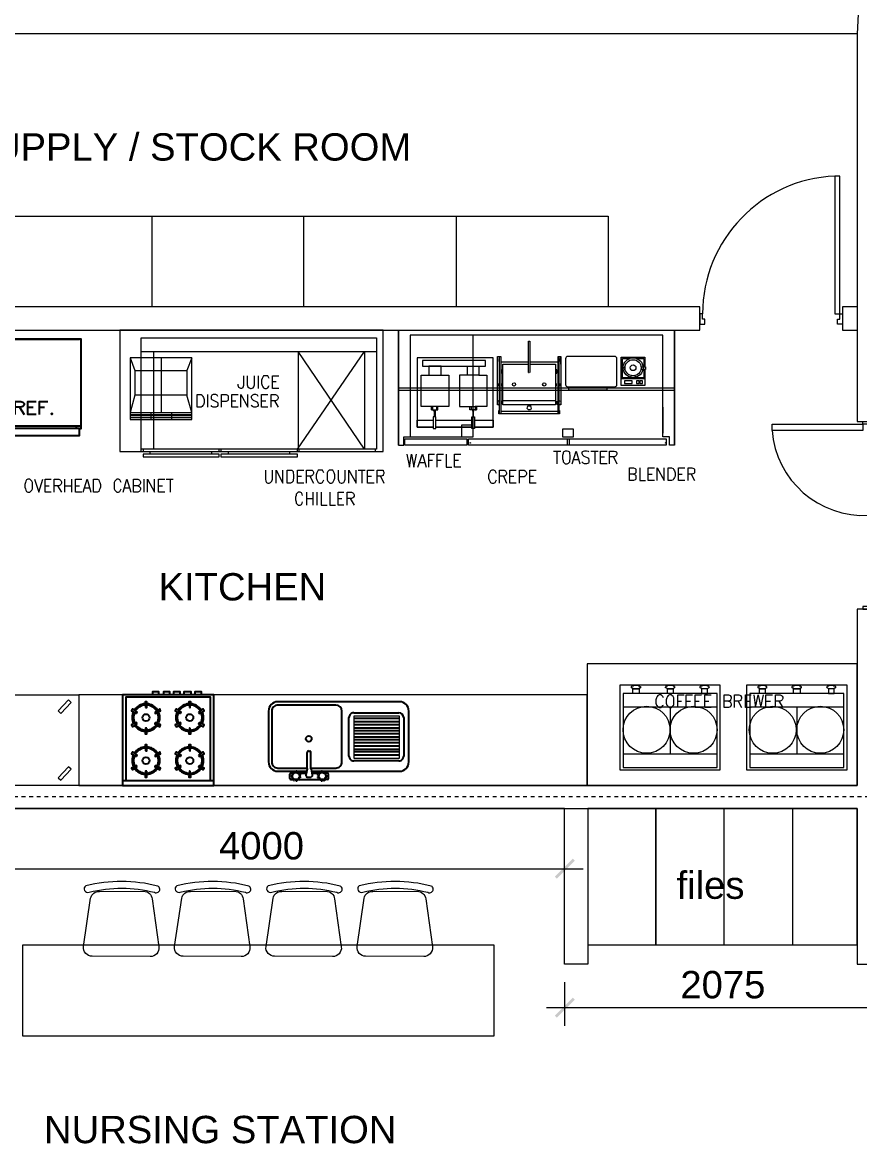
# Model space of a CAD drawing. Header units: feet. Extents: x 24 to 2788, y 15 to 613.
# Drawn here: x 298.4 to 353.5, y 290.1 to 363.9 of the extents above; entities that cross this region are included whole.
import ezdxf

# ---------------------------------------------------------------- set-up
doc = ezdxf.new("R2010")
doc.units = ezdxf.units.FT
doc.header["$MEASUREMENT"] = 0
doc.linetypes.add('DASHED', pattern=[0.5, 0.25, -0.25])
doc.layers.get('0').update_dxf_attribs({"color": 255, "lineweight": 0})
for name, color, linetype, lineweight in [('Dimmension', 250, 'Continuous', 0), ('Furnatures', 30, 'Continuous', 15), ('Kitchen', 2, 'Continuous', 13), ('Text', 251, 'Continuous', 9)]:
    doc.layers.add(name, color=color, linetype=linetype, lineweight=lineweight)
doc.layers.add('Doors', color=7, linetype='Continuous')
doc.layers.add('Grid', color=1, linetype='Continuous')
doc.styles.add('PDF Arial', font='arial.ttf')

# ---------------------------------------------------------------- blocks, each defined once
blk = doc.blocks.new('Wing Door')
at = {"layer": 'Doors', "lineweight": 0}
for points in [[(0.0381, 0.6186), (0.0381, 0.6017), (0.0762, 0.6017), (0.1185, 0.6017), (0.1185, 0.6186)], [(0.7155, 0.6017), (0.1185, 0.6017), (0.1185, 0.5594), (0.7155, 0.5594)], [(0.0381, -0.6176), (0.0381, -0.6006), (0.0762, -0.6006), (0.1185, -0.6006), (0.1185, -0.6176)]]:
    blk.add_lwpolyline(points, close=True, dxfattribs=at)
blk.add_lwpolyline([(0.7155, 0.5594, -0.407728), (0.0762, 0.0005, 0.407728), (-0.5631, -0.5583)], format="xyb", dxfattribs=at)
for points in [[(-0.5631, -0.6006), (-0.5631, -0.6006), (-0.5631, -0.6006), (0.0381, -0.6006), (0.0381, -0.5583), (-0.5631, -0.5583), (-0.5631, -0.6006)], [(0.0381, -0.6006), (-0.1312, -0.6006)]]:
    blk.add_lwpolyline(points, dxfattribs=at)
blk = doc.blocks.new('Door')
at = {"layer": 'Doors', "lineweight": 5}
for points in [[(-0.0593, 0.0804), (-0.0212, 0.0804), (-0.0212, 1.1515), (-0.0593, 1.1515)], [(-1.1092, 0), (-1.0711, 0), (-1.0711, 0.0381), (-1.088, 0.0381), (-1.088, 0.0804), (-1.1092, 0.0804)], [(0, 0), (-0.0381, 0), (-0.0381, 0.0381), (-0.0212, 0.0381), (-0.0212, 0.0804), (0, 0.0804)]]:
    blk.add_lwpolyline(points, close=True, dxfattribs=at)
blk.add_arc((-0.0151, 0.0795), 1.073, 92.36119, 179.94881, dxfattribs=at)
blk = doc.blocks.new('Stove')
at = {"layer": 'Kitchen', "lineweight": -3}
for points in [[(0.6012, 0.5969), (0, 0.5969), (0, 0), (0.6012, 0)], [(0.2371, 0.5969), (0.199, 0.5969), (0.199, 0.6181), (0.2371, 0.6181)], [(0.3091, 0.5969), (0.271, 0.5969), (0.271, 0.6181), (0.3091, 0.6181)], [(0.3768, 0.5969), (0.3387, 0.5969), (0.3387, 0.6181), (0.3768, 0.6181)], [(0.4488, 0.5969), (0.4064, 0.5969), (0.4064, 0.6181), (0.4488, 0.6181)], [(0.5165, 0.5969), (0.4784, 0.5969), (0.4784, 0.6181), (0.5165, 0.6181)], [(0.1524, 0.5123), (0.1609, 0.5123), (0.1609, 0.5504), (0.1482, 0.5504)], [(0.4403, 0.5123), (0.4445, 0.5123), (0.4488, 0.5504), (0.4361, 0.5504)], [(0.0931, 0.4742), (0.0974, 0.4826), (0.0677, 0.5038), (0.0593, 0.4911)], [(0.2117, 0.4826), (0.2159, 0.4742), (0.2498, 0.4911), (0.2455, 0.5038)], [(0.381, 0.4742), (0.3853, 0.4826), (0.3556, 0.5038), (0.3472, 0.4911)], [(0.4996, 0.4826), (0.5038, 0.4742), (0.5377, 0.4911), (0.5292, 0.5038)], [(0.0974, 0.4064), (0.0931, 0.4149), (0.0593, 0.398), (0.0677, 0.3853)], [(0.1609, 0.3768), (0.1524, 0.3768), (0.1482, 0.3387), (0.1609, 0.3387)], [(0.2159, 0.4149), (0.2117, 0.4064), (0.2455, 0.3853), (0.2498, 0.398)], [(0.3853, 0.4064), (0.381, 0.4149), (0.3472, 0.398), (0.3556, 0.3853)], [(0.4445, 0.3768), (0.4403, 0.3768), (0.4361, 0.3387), (0.4488, 0.3387)], [(0.5038, 0.4149), (0.4996, 0.4064), (0.5292, 0.3853), (0.5377, 0.398)], [(0.1524, 0.2286), (0.1609, 0.2286), (0.1609, 0.2667), (0.1482, 0.2667)], [(0.4403, 0.2286), (0.4445, 0.2286), (0.4488, 0.2667), (0.4361, 0.2667)], [(0.0931, 0.1905), (0.0974, 0.199), (0.0677, 0.2201), (0.0593, 0.2074)], [(0.2117, 0.199), (0.2159, 0.1905), (0.2498, 0.2074), (0.2455, 0.2201)], [(0.381, 0.1905), (0.3853, 0.199), (0.3556, 0.2201), (0.3472, 0.2074)], [(0.4996, 0.199), (0.5038, 0.1905), (0.5377, 0.2074), (0.5292, 0.2201)], [(0.0974, 0.1228), (0.0931, 0.1312), (0.0593, 0.1143), (0.0677, 0.1016)], [(0.1609, 0.0931), (0.1524, 0.0931), (0.1482, 0.055), (0.1609, 0.055)], [(0.2159, 0.1312), (0.2117, 0.1228), (0.2455, 0.1016), (0.2498, 0.1143)], [(0.3853, 0.1228), (0.381, 0.1312), (0.3472, 0.1143), (0.3556, 0.1016)], [(0.4445, 0.0931), (0.4403, 0.0931), (0.4361, 0.055), (0.4488, 0.055)], [(0.5038, 0.1312), (0.4996, 0.1228), (0.5292, 0.1016), (0.5377, 0.1143)]]:
    blk.add_lwpolyline(points, close=True, dxfattribs=at)
for points in [[(0.58, 0.0296), (0.58, 0.58), (0.0212, 0.58), (0.0212, 0.0296)], [(0.6012, 0.0296), (0, 0.0296)]]:
    blk.add_lwpolyline(points, dxfattribs=at)
for centre in [(0.1545, 0.4466), (0.4424, 0.4466), (0.1545, 0.163), (0.4424, 0.163)]:
    blk.add_circle(centre, 0.0233, dxfattribs=at)
for centre, radius, start, end in [((0.1545, 0.4466), 0.091, 93.57059, 146.43127), ((0.1545, 0.4466), 0.0826, 93.48812, 146.51368), ((0.1545, 0.4466), 0.0826, 33.48632, 86.51188), ((0.1545, 0.4466), 0.091, 33.56873, 86.42941), ((0.4424, 0.4466), 0.091, 93.57059, 146.43127), ((0.4424, 0.4466), 0.0826, 93.48812, 146.51368), ((0.4424, 0.4466), 0.0826, 33.48632, 86.51188), ((0.4424, 0.4466), 0.091, 33.56873, 86.42941), ((0.1545, 0.4466), 0.091, 153.56693, 206.43307), ((0.1545, 0.4466), 0.0826, 153.49004, 206.50996), ((0.1545, 0.4466), 0.0826, 333.49004, 26.50996), ((0.1545, 0.4466), 0.091, 333.56693, 26.43307), ((0.4424, 0.4466), 0.091, 153.56693, 206.43307), ((0.4424, 0.4466), 0.0826, 153.49004, 206.50996), ((0.4424, 0.4466), 0.0826, 333.49004, 26.50996), ((0.4424, 0.4466), 0.091, 333.56693, 26.43307), ((0.1545, 0.4466), 0.091, 213.57424, 266.43495), ((0.1545, 0.4466), 0.0826, 213.49185, 266.51729), ((0.1545, 0.4466), 0.0826, 273.48812, 326.51368), ((0.1545, 0.4466), 0.091, 273.57059, 326.43127), ((0.4424, 0.4466), 0.091, 213.57424, 266.43495), ((0.4424, 0.4466), 0.0826, 213.49185, 266.51729), ((0.4424, 0.4466), 0.0826, 273.48812, 326.51368), ((0.4424, 0.4466), 0.091, 273.57059, 326.43127), ((0.1545, 0.163), 0.091, 93.57059, 146.43127), ((0.1545, 0.163), 0.0826, 93.48812, 146.51368), ((0.1545, 0.163), 0.0826, 33.48632, 86.51188), ((0.1545, 0.163), 0.091, 33.56873, 86.42941), ((0.4424, 0.163), 0.091, 93.57059, 146.43127), ((0.4424, 0.163), 0.0826, 93.48812, 146.51368), ((0.4424, 0.163), 0.0826, 33.48632, 86.51188), ((0.4424, 0.163), 0.091, 33.56873, 86.42941), ((0.1545, 0.163), 0.091, 153.56693, 206.43307), ((0.1545, 0.163), 0.0826, 153.49004, 206.50996), ((0.1545, 0.163), 0.0826, 333.49004, 26.50996), ((0.1545, 0.163), 0.091, 333.56693, 26.43307), ((0.4424, 0.163), 0.091, 153.56693, 206.43307), ((0.4424, 0.163), 0.0826, 153.49004, 206.50996), ((0.4424, 0.163), 0.0826, 333.49004, 26.50996), ((0.4424, 0.163), 0.091, 333.56693, 26.43307), ((0.1545, 0.163), 0.091, 213.57424, 266.43495), ((0.1545, 0.163), 0.0826, 213.49185, 266.51729), ((0.1545, 0.163), 0.0826, 273.48812, 326.51368), ((0.1545, 0.163), 0.091, 273.57059, 326.43127), ((0.4424, 0.163), 0.091, 213.57424, 266.43495), ((0.4424, 0.163), 0.0826, 213.49185, 266.51729), ((0.4424, 0.163), 0.0826, 273.48812, 326.51368), ((0.4424, 0.163), 0.091, 273.57059, 326.43127)]:
    blk.add_arc(centre, radius, start, end, dxfattribs=at)
blk = doc.blocks.new('Kitchen Sink')
at = {"layer": 'Kitchen', "lineweight": -3}
for points in [[(0.3907, 0.4572), (-0.4095, 0.4572)], [(-0.4709, 0.3958), (-0.4709, 0.0614)], [(-0.4497, 0.3958), (-0.4497, 0.0614)], [(-0.0284, 0.4361), (-0.4095, 0.4361)], [(0.0118, 0.0614), (0.0118, 0.3958)], [(0.0901, 0.3853), (0.3865, 0.3853)], [(0.4521, 0.0614), (0.4521, 0.3958)], [(0.0583, 0.0995), (0.0583, 0.3535)], [(0.3886, 0.3471), (0.0922, 0.3471)], [(0.3886, 0.326), (0.0922, 0.326)], [(0.3886, 0.3048), (0.0922, 0.3048)], [(0.4182, 0.3535), (0.4182, 0.0995)], [(0.3886, 0.2836), (0.0922, 0.2836)], [(0.3886, 0.2667), (0.0922, 0.2667)], [(0.3886, 0.2455), (0.0922, 0.2455)], [(0.3886, 0.2244), (0.0922, 0.2244)], [(0.3886, 0.2074), (0.0922, 0.2074)], [(0.3886, 0.1863), (0.0922, 0.1863)], [(0.3886, 0.1651), (0.0922, 0.1651)], [(-0.2168, 0.0169), (-0.2168, 0.1228)], [(-0.2066, 0.1333), (-0.2024, 0.1333)], [(-0.1918, 0.0165), (-0.1918, 0.1228)], [(0.3886, 0.1439), (0.0922, 0.1439)], [(0.3886, 0.127), (0.0922, 0.127)], [(0.3886, 0.1058), (0.0922, 0.1058)], [(-0.4095, 0.0212), (-0.219, 0.0212)], [(-0.1914, 0.0212), (-0.0263, 0.0212)], [(-0.1893, 0), (0.3907, 0)], [(0.3865, 0.0677), (0.0901, 0.0677)], [(-0.4095, 0), (-0.219, 0)], [(-0.3311, -0.0487), (-0.3311, -0.0191)], [(-0.3248, -0.0127), (-0.3121, -0.0127)], [(-0.3248, -0.055), (-0.3121, -0.055)], [(-0.3184, -0.0339), (-0.3184, -0.0339)], [(-0.3184, -0.0381), (-0.3184, -0.0381)], [(-0.3142, -0.0169), (-0.3142, -0.0169)], [(-0.3142, -0.0212), (-0.3142, -0.0212)], [(-0.3142, -0.0254), (-0.3142, -0.0254)], [(-0.3142, -0.0508), (-0.3142, -0.0508)], [(-0.31, -0.0169), (-0.31, -0.0169)], [(-0.3057, -0.0127), (-0.3057, -0.0127)], [(-0.3057, -0.0127), (-0.3057, -0.0127)], [(-0.3057, -0.0593), (-0.3057, -0.0593)], [(-0.2973, -0.0085), (-0.2973, -0.0085)], [(-0.2973, -0.0085), (-0.2973, -0.0085)], [(-0.2973, -0.0635), (-0.2973, -0.0635)], [(-0.2888, -0.0085), (-0.2888, -0.0085)], [(-0.2888, -0.0085), (-0.2888, -0.0085)], [(-0.2888, -0.0635), (-0.2888, -0.0635)], [(-0.2846, -0.0085), (-0.2846, -0.0085)], [(-0.2803, -0.0085), (-0.2803, -0.0085)], [(-0.2803, -0.0635), (-0.2803, -0.0635)], [(-0.2761, -0.0127), (-0.2761, -0.0127)], [(-0.2761, -0.0593), (-0.2761, -0.0593)], [(-0.2719, -0.0127), (-0.2719, -0.0127)], [(-0.2719, -0.0593), (-0.2719, -0.0593)], [(-0.2691, -0.0129), (-0.2225, -0.0129)], [(-0.2676, -0.0169), (-0.2676, -0.0169)], [(-0.2676, -0.0169), (-0.2676, -0.0169)], [(-0.2676, -0.055), (-0.1364, -0.055)], [(-0.2676, -0.055), (-0.2676, -0.055)], [(-0.2676, -0.055), (-0.2676, -0.055)], [(-0.2634, -0.0254), (-0.2634, -0.0254)], [(-0.2634, -0.0254), (-0.2634, -0.0254)], [(-0.2634, -0.0296), (-0.2634, -0.0296)], [(-0.2634, -0.0339), (-0.2634, -0.0339)], [(-0.2634, -0.0381), (-0.2634, -0.0381)], [(-0.2634, -0.0423), (-0.2634, -0.0423)], [(-0.2634, -0.0466), (-0.2634, -0.0466)], [(-0.2634, -0.0466), (-0.2634, -0.0466)], [(-0.1857, -0.0129), (-0.1392, -0.0129)], [(-0.1449, -0.0296), (-0.1449, -0.0296)], [(-0.1449, -0.0339), (-0.1449, -0.0339)], [(-0.1449, -0.0381), (-0.1449, -0.0381)], [(-0.1449, -0.0423), (-0.1449, -0.0423)], [(-0.1406, -0.0254), (-0.1406, -0.0254)], [(-0.1406, -0.0466), (-0.1406, -0.0466)], [(-0.1406, -0.0466), (-0.1406, -0.0466)], [(-0.1364, -0.0169), (-0.1364, -0.0169)], [(-0.1364, -0.055), (-0.1364, -0.055)], [(-0.1322, -0.0127), (-0.1322, -0.0127)], [(-0.1322, -0.0593), (-0.1322, -0.0593)], [(-0.1237, -0.0085), (-0.1237, -0.0085)], [(-0.1237, -0.0085), (-0.1237, -0.0085)], [(-0.1237, -0.0635), (-0.1237, -0.0635)], [(-0.1152, -0.0085), (-0.1152, -0.0085)], [(-0.1152, -0.0635), (-0.1152, -0.0635)], [(-0.1068, -0.0085), (-0.1068, -0.0085)], [(-0.1068, -0.0085), (-0.1068, -0.0085)], [(-0.1068, -0.0635), (-0.1068, -0.0635)], [(-0.0983, -0.0127), (-0.1025, -0.0127)], [(-0.1025, -0.0593), (-0.1025, -0.0593)], [(-0.0835, -0.0127), (-0.1004, -0.0127)], [(-0.0835, -0.055), (-0.1004, -0.055)], [(-0.0941, -0.0169), (-0.0941, -0.0169)], [(-0.0941, -0.0169), (-0.0941, -0.0169)], [(-0.0941, -0.055), (-0.0941, -0.055)], [(-0.0898, -0.0212), (-0.0898, -0.0212)], [(-0.0898, -0.0254), (-0.0898, -0.0254)], [(-0.0898, -0.0466), (-0.0898, -0.0466)], [(-0.0898, -0.0508), (-0.0898, -0.0508)], [(-0.0856, -0.0381), (-0.0856, -0.0381)], [(-0.0771, -0.0487), (-0.0771, -0.0191)]]:
    blk.add_lwpolyline(points, dxfattribs=at)
at = {"layer": 'Kitchen'}
blk.add_lwpolyline([(0.0922, 0.3641), (0.3886, 0.3641), (0.3886, 0.0847), (0.0922, 0.0847)], close=True, dxfattribs=at)
at = {"layer": 'Kitchen', "lineweight": -3}
for points in [[(-0.2168, 0.019, -0.05003), (-0.2168, 0.0148, -0.050083), (-0.2168, 0.0127), (-0.2253, -0.0254, 0.415639), (-0.2168, -0.0379)], [(-0.1914, 0.0127), (-0.183, -0.0254, -0.415509), (-0.1915, -0.0379)], [(-0.1071, -0.0618, 0.049794), (-0.1025, -0.0593), (-0.0983, -0.0564)], [(-0.0858, -0.0286, -0.050219), (-0.0856, -0.0339), (-0.0864, -0.0392)]]:
    blk.add_lwpolyline(points, format="xyb", dxfattribs=at)
for centre, radius in [((-0.2063, 0.2138), 0.0191), ((-0.2909, -0.0318), 0.0233), ((-0.1173, -0.0318), 0.0233)]:
    blk.add_circle(centre, radius, dxfattribs=at)
for centre, radius, start, end in [((-0.4095, 0.3958), 0.0614, 90.00037, 179.99963), ((0.3907, 0.3958), 0.0614, 0.00615, 89.99962), ((-0.4095, 0.3958), 0.0402, 89.99907, 180.00093), ((-0.0284, 0.3958), 0.0402, 0.0094, 89.99651), ((0.0901, 0.3535), 0.0318, 89.99805, 180.00195), ((0.3865, 0.3535), 0.0318, 0.00339, 90.00035), ((-0.2063, 0.1228), 0.0106, 89.99565, 180.00435), ((-0.2024, 0.1228), 0.0106, 359.99565, 90.00435), ((0.0901, 0.0995), 0.0318, 179.99805, 270.00195), ((0.3865, 0.0995), 0.0318, 269.99805, 0.00195), ((-0.4095, 0.0614), 0.0614, 180.00037, 269.99963), ((-0.4095, 0.0614), 0.0402, 179.99907, 270.00093), ((-0.1728, 0.0165), 0.019, 180.01313, 191.46964), ((-0.0284, 0.0614), 0.0402, 269.99907, 0.00093), ((0.3907, 0.0614), 0.0614, 270.00037, 359.99963), ((-0.3248, -0.0191), 0.00635, 90.00279, 179.99721), ((-0.3248, -0.0487), 0.00635, 180.00279, 269.99721), ((-0.2913, -0.0318), 0.0314, 174.24829, 185.75171), ((-0.2907, -0.0319), 0.032, 141.61529, 152.90325), ((-0.2907, -0.0316), 0.032, 207.09675, 218.38471), ((-0.2909, -0.0318), 0.0276, 155.49252, 171.82801), ((-0.2909, -0.0318), 0.0276, 188.17199, 204.50748), ((-0.291, -0.0317), 0.0274, 122.73015, 139.13504), ((-0.291, -0.0318), 0.0274, 220.86496, 237.26985), ((-0.291, -0.0317), 0.0317, 108.84403, 120.24658), ((-0.291, -0.0318), 0.0317, 239.75342, 251.15597), ((-0.2909, -0.0318), 0.0276, 90.00923, 106.34918), ((-0.2909, -0.0317), 0.0276, 253.65082, 269.99077), ((-0.2909, -0.0318), 0.0318, 76.13075, 87.48152), ((-0.2909, -0.0318), 0.0317, 272.48046, 283.87054), ((-0.2909, -0.0317), 0.0274, 57.24151, 73.66008), ((-0.2909, -0.0317), 0.0276, 286.37263, 302.70057), ((-0.2908, -0.0316), 0.0315, 43.35304, 54.81998), ((-0.2909, -0.0318), 0.0317, 305.21701, 316.60997), ((-0.2908, -0.0317), 0.0274, 24.50774, 40.94247), ((-0.2909, -0.0317), 0.0275, 319.07225, 335.42615), ((-0.2907, -0.0318), 0.0273, 351.75542, 8.24458), ((-0.2908, -0.0317), 0.0317, 10.65088, 22.06711), ((-0.2909, -0.0318), 0.0317, 337.9491, 349.33312), ((-0.2042, 0.0265), 0.0657, 258.84827, 281.15173), ((-0.1173, -0.0318), 0.0317, 157.9491, 169.33312), ((-0.1173, -0.0318), 0.0317, 190.66688, 202.0509), ((-0.1176, -0.0318), 0.0273, 171.75537, 188.24463), ((-0.1173, -0.0318), 0.0275, 139.07225, 155.42615), ((-0.1173, -0.0317), 0.0275, 204.57385, 220.92775), ((-0.1174, -0.0317), 0.0317, 125.21701, 136.60997), ((-0.1174, -0.0318), 0.0317, 223.39003, 234.78299), ((-0.1173, -0.0318), 0.0276, 106.37263, 122.70057), ((-0.1173, -0.0317), 0.0276, 237.29943, 253.62737), ((-0.1174, -0.0317), 0.0317, 92.48046, 103.87054), ((-0.1174, -0.0318), 0.0317, 256.12946, 267.51954), ((-0.1173, -0.0317), 0.0275, 73.6284, 90.01319), ((-0.1173, -0.0317), 0.0276, 270.00923, 286.34918), ((-0.1174, -0.0318), 0.0318, 59.77467, 71.13472), ((-0.1173, -0.0317), 0.0275, 40.91041, 57.28709), ((-0.1173, -0.0318), 0.0274, 302.73015, 319.13504), ((-0.1173, -0.0317), 0.0317, 27.02524, 38.41377), ((-0.1176, -0.0316), 0.032, 321.61529, 332.90325), ((-0.1173, -0.0317), 0.0274, 8.15878, 24.57909), ((-0.1174, -0.0318), 0.0276, 335.49252, 351.82801), ((-0.0835, -0.0191), 0.00635, 0.00304, 89.99696), ((-0.0835, -0.0487), 0.00635, 270.00304, 359.99696)]:
    blk.add_arc(centre, radius, start, end, dxfattribs=at)
blk = doc.blocks.new('Refregator')
at = {"layer": 'Kitchen', "lineweight": -3}
for points in [[(0.6308, -0.5885), (0.6435, -0.5885), (0.6435, 0), (0, 0), (0.6308, 0), (0, 0), (0, -0.5715), (0.6308, -0.5715), (0.6435, -0.5715)], [(0.2074, -0.4953), (0.2074, -0.4107), (0.2455, -0.4107), (0.2582, -0.4149), (0.2625, -0.4191), (0.2667, -0.4234), (0.2667, -0.4318), (0.2625, -0.4403), (0.2582, -0.4445), (0.2455, -0.4488), (0.2074, -0.4488)], [(0.3472, -0.4953), (0.2921, -0.4953), (0.2921, -0.4107), (0.3472, -0.4107)], [(0.3683, -0.4953), (0.3683, -0.4107), (0.4234, -0.4107)], [(0.2371, -0.4488), (0.2667, -0.4953)], [(0.2921, -0.4488), (0.326, -0.4488)], [(0.3683, -0.4488), (0.4022, -0.4488)], [(0.0169, -0.5715), (0.0169, -0.5885)], [(0.6096, -0.5715), (0.6096, -0.5885)], [(0.0254, -0.635), (0.0254, -0.6689), (0.0635, -0.6689), (0.0635, -0.635)]]:
    blk.add_lwpolyline(points, dxfattribs=at)
for points in [[(0.4488, -0.4869), (0.4445, -0.4911), (0.4488, -0.4953), (0.453, -0.4911)], [(0, -0.5885), (0, -0.635), (0.6308, -0.635), (0.6308, -0.5885)]]:
    blk.add_lwpolyline(points, close=True, dxfattribs=at)
blk = doc.blocks.new('Chair5')
at = {"layer": 'Furnatures', "lineweight": 0}
for points in [[(-0.2329, 0.4654, 0.929863), (-0.21, 0.424, -0.122122), (0.2189, 0.4223, 1.036812), (0.2405, 0.4635, 0.12256)], [(-0.191, 0.001, -0.451093), (-0.2475, 0.0654), (-0.201, 0.3836, -0.377014), (-0.143, 0.4287), (0.1475, 0.4288, -0.378245), (0.204, 0.3785), (0.248, 0.063, -0.451121), (0.191, -0.001)]]:
    blk.add_lwpolyline(points, format="xyb", close=True, dxfattribs=at)

msp = doc.modelspace()

# ---------------------------------------------------------------- linework, layer by layer
at = {"color": 255, "lineweight": 0, "transparency": 33554559}
for points in [[(353.336, 363.158), (353.336, 337.63), (354.86, 337.63), (354.86, 393.64), (353.336, 363.158), (233.356, 363.158)], [(284.075, 342.414), (284.075, 341.44), (286.826, 341.44), (286.826, 343.641), (342.964, 343.641), (342.964, 345.165), (286.826, 345.165), (286.826, 347.452), (284.075, 347.452), (284.075, 346.435)], [(353.336, 345.165), (352.363, 345.165), (352.363, 343.641), (353.336, 343.641)], [(274.845, 303.168), (292.584, 303.168), (292.584, 312.143), (274.845, 312.143), (353.336, 312.143), (353.336, 301.898), (354.86, 301.898), (354.86, 325.267), (353.336, 325.267), (353.336, 313.667), (274.845, 313.667), (277.851, 313.667), (277.851, 325.267), (274.845, 325.267)], [(335.597, 312.143), (335.597, 301.898), (334.073, 301.898), (334.073, 312.143), (294.108, 312.143), (294.108, 301.898), (292.415, 301.898)], [(344.573, 303.168), (344.573, 312.143)], [(349.103, 303.168), (349.103, 312.143)]]:
    msp.add_lwpolyline(points, dxfattribs=at)
at = {"lineweight": 9}
for points in [[(296.945, 345.165), (296.945, 351.135), (336.952, 351.135), (336.952, 345.165)], [(306.936, 345.165), (306.936, 351.135)], [(316.927, 345.165), (316.927, 351.135)], [(326.961, 345.165), (326.961, 351.135)]]:
    msp.add_lwpolyline(points, dxfattribs=at)
at = {"color": 255, "lineweight": 0, "transparency": 33554559}
for points in [[(353.336, 312.143), (335.597, 312.143), (335.597, 303.168), (353.336, 303.168)], [(340.085, 312.143), (340.085, 303.168)]]:
    msp.add_lwpolyline(points, close=True, dxfattribs=at)
at = {"layer": 'Dimmension', "color": 250, "lineweight": 0}
for points in [[(292.88, 308.164), (335.301, 308.164)], [(334.073, 300.713), (334.073, 297.834)], [(356.046, 299.019), (332.888, 299.019)]]:
    msp.add_lwpolyline(points, dxfattribs=at)
at = {"layer": 'Dimmension', "color": 250, "lineweight": 0, "transparency": 33554559}
for points in [[(333.438, 307.656), (333.565, 307.529), (334.624, 308.841)], [(333.565, 307.529), (334.624, 308.841), (334.751, 308.714)], [(334.624, 299.697), (333.565, 298.384), (333.438, 298.511)], [(334.751, 299.57), (334.624, 299.697), (333.565, 298.384)]]:
    msp.add_solid(points, dxfattribs=at)
at = {"layer": 'Furnatures', "lineweight": 9}
msp.add_lwpolyline([(329.416, 303.168), (329.416, 297.156), (298.426, 297.156), (298.426, 303.168)], close=True, dxfattribs=at)
at = {"layer": 'Grid', "linetype": 'DASHED', "lineweight": 0}
msp.add_lwpolyline([(552.602, 312.905), (57.619, 312.905)], dxfattribs=at)
at = {"layer": 'Kitchen', "lineweight": 9}
for points in [[(322.135, 335.64), (322.135, 343.641), (304.819, 343.641), (304.819, 335.64)], [(339.365, 341.863), (339.365, 341.228), (339.408, 341.228), (339.408, 341.059), (339.365, 341.059), (339.365, 340), (337.799, 340), (337.799, 341.863)], [(328.866, 341.652), (324.717, 341.652), (324.717, 341.27), (328.866, 341.27)], [(325.14, 340.678), (325.945, 340.678), (325.945, 341.27), (325.14, 341.27)], [(328.443, 340.678), (327.681, 340.678), (327.681, 341.27), (328.443, 341.27)], [(338.519, 340.297), (338.011, 340.297), (338.011, 340.127), (338.519, 340.127)], [(338.984, 340.297), (338.815, 340.297), (338.815, 340.127), (338.984, 340.127)], [(339.196, 340.297), (339.027, 340.297), (339.027, 340.127), (339.196, 340.127)], [(309.9, 338.561), (309.9, 339.408), (310.154, 339.408), (310.238, 339.365), (310.281, 339.281), (310.323, 339.196), (310.365, 339.069), (310.365, 338.857), (310.323, 338.73), (310.281, 338.688), (310.238, 338.603), (310.154, 338.561)], [(325.31, 338.392), (325.733, 338.392), (325.733, 338.603), (325.31, 338.603)], [(325.31, 338.603), (325.394, 338.603), (325.394, 338.392), (325.31, 338.392)], [(325.479, 338.392), (325.564, 338.392), (325.564, 338.307), (325.479, 338.307)], [(325.733, 338.603), (325.649, 338.603), (325.649, 338.392), (325.733, 338.392)], [(328.273, 338.392), (327.85, 338.392), (327.85, 338.603), (328.273, 338.603)], [(327.85, 338.603), (327.935, 338.603), (327.935, 338.392), (327.85, 338.392)], [(328.104, 338.392), (328.019, 338.392), (328.019, 338.307), (328.104, 338.307)], [(328.273, 338.603), (328.189, 338.603), (328.189, 338.392), (328.273, 338.392)], [(325.437, 337.164), (325.606, 337.164), (325.606, 337.926), (325.437, 337.926)], [(328.146, 337.164), (327.977, 337.164), (327.977, 337.926), (328.146, 337.926)], [(334.666, 336.614), (334.666, 337.122), (333.946, 337.122), (333.946, 336.614)], [(327.638, 336.063), (323.574, 336.063), (323.574, 336.487), (327.638, 336.487)], [(327.758, 336.487), (340.77, 336.487), (340.77, 336.063), (327.758, 336.063)], [(311.339, 335.64), (311.339, 335.809), (306.343, 335.809), (306.343, 335.64)], [(311.339, 335.301), (311.339, 335.47), (306.343, 335.47), (306.343, 335.301)], [(316.504, 335.64), (316.504, 335.809), (311.466, 335.809), (311.466, 335.64)], [(316.504, 335.301), (316.504, 335.47), (311.466, 335.47), (311.466, 335.301)], [(321.627, 335.64), (321.627, 335.809), (316.589, 335.809), (316.589, 335.64)], [(335.555, 313.667), (353.336, 313.667), (353.336, 321.669), (335.555, 321.669)], [(286.826, 319.637), (302.11, 319.637), (302.11, 313.667), (286.826, 313.667)], [(335.555, 319.637), (302.11, 319.637), (302.11, 313.667), (335.555, 313.667)], [(337.714, 320.272), (337.714, 314.683), (344.319, 314.683), (344.319, 320.272)], [(338.476, 320.145), (338.476, 320.187), (338.519, 320.23), (338.561, 320.23), (338.603, 320.23), (338.646, 320.272), (338.688, 320.272), (338.773, 320.272), (338.815, 320.272), (338.857, 320.272), (338.9, 320.272), (338.942, 320.23), (338.984, 320.23), (339.027, 320.187), (339.069, 320.187), (339.069, 320.145), (339.069, 320.102), (339.027, 320.06), (338.984, 320.06), (338.942, 320.018), (338.9, 320.018), (338.857, 320.018), (338.815, 320.018), (338.773, 320.018), (338.688, 320.018), (338.646, 320.018), (338.603, 320.018), (338.561, 320.06), (338.519, 320.06), (338.476, 320.102)], [(338.561, 319.721), (338.561, 320.018), (338.984, 320.018), (338.984, 319.721)], [(340.72, 320.145), (340.762, 320.187), (340.762, 320.23), (340.805, 320.23), (340.847, 320.23), (340.889, 320.272), (340.974, 320.272), (341.016, 320.272), (341.059, 320.272), (341.143, 320.272), (341.186, 320.272), (341.228, 320.23), (341.27, 320.23), (341.27, 320.187), (341.313, 320.187), (341.313, 320.145), (341.313, 320.102), (341.27, 320.06), (341.228, 320.018), (341.186, 320.018), (341.143, 320.018), (341.059, 320.018), (341.016, 320.018), (340.974, 320.018), (340.889, 320.018), (340.847, 320.018), (340.805, 320.06), (340.762, 320.06), (340.762, 320.102), (340.72, 320.102)], [(340.974, 319.637), (340.889, 319.594), (340.847, 319.51), (340.805, 319.425), (340.762, 319.298), (340.762, 319.086), (340.805, 318.959), (340.847, 318.917), (340.889, 318.832), (340.974, 318.79), (341.101, 318.79), (341.143, 318.832), (341.228, 318.917), (341.27, 318.959), (341.27, 319.086), (341.27, 319.298), (341.27, 319.425), (341.228, 319.51), (341.143, 319.594), (341.101, 319.637)], [(340.847, 319.721), (340.847, 320.018), (341.228, 320.018), (341.228, 319.721)], [(343.006, 320.145), (343.006, 320.187), (343.049, 320.23), (343.091, 320.23), (343.133, 320.23), (343.176, 320.272), (343.218, 320.272), (343.303, 320.272), (343.345, 320.272), (343.387, 320.272), (343.472, 320.23), (343.514, 320.23), (343.557, 320.187), (343.557, 320.145), (343.599, 320.145), (343.557, 320.102), (343.514, 320.06), (343.472, 320.018), (343.387, 320.018), (343.345, 320.018), (343.303, 320.018), (343.218, 320.018), (343.176, 320.018), (343.133, 320.018), (343.091, 320.06), (343.049, 320.06), (343.006, 320.102)], [(343.472, 319.721), (343.472, 320.018), (343.091, 320.018), (343.091, 319.721)], [(346.054, 320.272), (346.054, 314.683), (352.659, 314.683), (352.659, 320.272)], [(346.817, 320.145), (346.817, 320.187), (346.859, 320.23), (346.901, 320.23), (346.944, 320.23), (346.986, 320.272), (347.028, 320.272), (347.071, 320.272), (347.155, 320.272), (347.198, 320.272), (347.24, 320.272), (347.282, 320.23), (347.325, 320.23), (347.367, 320.187), (347.367, 320.145), (347.367, 320.102), (347.367, 320.06), (347.325, 320.06), (347.282, 320.018), (347.24, 320.018), (347.198, 320.018), (347.155, 320.018), (347.071, 320.018), (347.028, 320.018), (346.986, 320.018), (346.944, 320.018), (346.901, 320.06), (346.859, 320.06), (346.817, 320.102)], [(346.901, 319.721), (346.901, 320.018), (347.282, 320.018), (347.282, 319.721)], [(349.06, 320.145), (349.06, 320.187), (349.103, 320.23), (349.145, 320.23), (349.187, 320.23), (349.23, 320.272), (349.272, 320.272), (349.357, 320.272), (349.399, 320.272), (349.441, 320.272), (349.484, 320.272), (349.526, 320.23), (349.568, 320.23), (349.611, 320.187), (349.653, 320.187), (349.653, 320.145), (349.653, 320.102), (349.611, 320.06), (349.568, 320.06), (349.526, 320.018), (349.484, 320.018), (349.441, 320.018), (349.399, 320.018), (349.357, 320.018), (349.272, 320.018), (349.23, 320.018), (349.187, 320.018), (349.145, 320.06), (349.103, 320.06), (349.06, 320.102)], [(349.145, 319.721), (349.145, 320.018), (349.568, 320.018), (349.568, 319.721)], [(351.304, 320.145), (351.346, 320.145), (351.346, 320.187), (351.389, 320.23), (351.431, 320.23), (351.516, 320.272), (351.558, 320.272), (351.6, 320.272), (351.685, 320.272), (351.727, 320.272), (351.77, 320.23), (351.812, 320.23), (351.854, 320.23), (351.897, 320.187), (351.897, 320.145), (351.897, 320.102), (351.854, 320.06), (351.812, 320.06), (351.77, 320.018), (351.727, 320.018), (351.685, 320.018), (351.6, 320.018), (351.558, 320.018), (351.516, 320.018), (351.431, 320.018), (351.389, 320.06), (351.346, 320.102)], [(351.812, 319.721), (351.812, 320.018), (351.431, 320.018), (351.431, 319.721)], [(300.755, 318.578), (300.924, 318.409), (301.602, 319.129), (301.432, 319.298)], [(300.755, 314.175), (300.924, 314.006), (301.602, 314.726), (301.432, 314.895)]]:
    msp.add_lwpolyline(points, close=True, dxfattribs=at)
for points in [[(323.151, 336.063), (323.151, 343.641), (341.313, 343.641), (341.313, 336.063), (341.313, 343.641), (341.313, 339.662), (323.151, 339.662), (323.151, 343.641), (323.151, 339.662), (323.151, 343.641), (323.151, 336.063), (323.489, 336.063), (323.489, 336.614), (323.913, 336.614)], [(341.313, 336.063), (340.974, 336.063), (340.974, 336.614), (340.551, 336.614), (340.551, 343.303), (323.913, 343.303), (323.913, 336.614), (328.062, 336.614), (328.062, 343.303)], [(304.819, 335.64), (306.216, 335.64), (306.216, 343.133), (321.711, 343.133), (321.711, 335.809), (306.216, 335.809), (306.216, 343.133)], [(331.703, 340.847), (331.703, 342.922), (331.787, 342.922), (331.787, 340.847)], [(309.561, 341.821), (305.497, 341.821), (305.497, 338.222), (305.497, 337.757), (309.561, 337.757), (309.561, 338.222), (309.561, 341.821), (309.222, 340.974), (309.222, 339.365), (305.793, 339.365), (305.497, 338.222), (309.561, 338.222), (309.222, 339.365)], [(305.497, 341.821), (305.793, 340.974), (309.222, 340.974)], [(306.216, 342.244), (321.711, 342.244)], [(307.021, 342.244), (307.021, 335.809)], [(307.529, 341.821), (307.529, 338.222)], [(316.504, 335.809), (320.907, 342.244), (320.907, 335.809), (316.546, 342.244), (316.546, 335.809)], [(328.146, 337.714), (329.374, 337.714), (329.374, 337.249), (328.146, 337.249), (329.374, 337.249), (329.374, 341.821), (324.378, 341.821), (324.378, 337.249), (325.437, 337.249), (324.378, 337.249), (324.378, 337.714), (325.437, 337.714)], [(329.797, 338.73), (329.67, 338.73), (329.67, 341.906), (329.882, 341.906), (329.882, 338.138)], [(329.755, 341.779), (329.755, 341.567), (329.797, 341.567)], [(333.692, 341.906), (333.692, 338.138), (329.797, 338.138), (329.797, 341.906)], [(333.65, 338.138), (333.65, 341.906), (333.819, 341.906), (333.819, 338.73), (333.692, 338.73)], [(333.735, 341.779), (333.735, 341.567), (333.692, 341.567)], [(333.819, 341.398), (333.819, 341.906)], [(339.365, 341.059), (339.365, 340), (337.799, 340), (337.799, 341.863), (339.365, 341.863), (339.365, 341.228)], [(339.281, 341.059), (339.281, 340.508), (337.884, 340.508), (337.884, 341.779), (338.392, 341.779)], [(338.773, 341.779), (339.281, 341.779), (339.281, 341.228)], [(331.703, 341.525), (329.882, 341.525)], [(330.009, 340.805), (329.924, 340.805), (329.924, 341.016), (330.009, 341.016)], [(331.787, 341.398), (333.481, 341.398), (333.481, 338.73), (330.009, 338.73), (330.009, 341.398), (331.703, 341.398)], [(333.65, 341.525), (331.787, 341.525)], [(333.481, 340.805), (333.565, 340.805), (333.565, 341.016), (333.481, 341.016)], [(338.053, 341.313), (337.968, 341.143), (338.053, 340.974)], [(339.111, 341.228), (339.408, 341.228), (339.408, 341.059), (339.111, 341.059)], [(305.793, 340.974), (305.793, 339.365)], [(312.948, 340.635), (312.948, 340), (312.905, 339.873), (312.905, 339.831), (312.821, 339.789), (312.778, 339.789), (312.694, 339.831), (312.651, 339.873), (312.609, 340), (312.609, 340.085)], [(313.202, 340.635), (313.202, 340.043), (313.244, 339.916), (313.329, 339.831), (313.413, 339.789), (313.456, 339.789), (313.583, 339.831), (313.625, 339.916), (313.667, 340.043), (313.667, 340.635)], [(313.921, 340.635), (313.921, 339.789)], [(314.641, 340.466), (314.599, 340.551), (314.556, 340.635), (314.472, 340.635), (314.345, 340.635), (314.26, 340.635), (314.218, 340.551), (314.175, 340.466), (314.133, 340.339), (314.133, 340.127), (314.175, 340), (314.218, 339.916), (314.26, 339.831), (314.345, 339.789), (314.472, 339.789), (314.556, 339.831), (314.599, 339.916), (314.641, 340)], [(315.276, 339.789), (314.853, 339.789), (314.853, 340.635), (315.276, 340.635)], [(325.31, 338.603), (324.632, 338.603), (324.632, 340.678), (325.14, 340.678)], [(325.945, 340.678), (326.453, 340.678), (326.453, 338.603), (325.733, 338.603)], [(327.681, 340.678), (327.173, 340.678), (327.173, 338.603), (327.85, 338.603)], [(328.443, 340.678), (328.951, 340.678), (328.951, 338.603), (328.273, 338.603)], [(339.365, 340.424), (337.799, 340.424)], [(314.853, 340.254), (315.107, 340.254)], [(323.151, 339.831), (341.313, 339.831)], [(329.797, 339.958), (329.755, 339.958), (329.755, 340.127), (329.797, 340.127)], [(330.009, 339.958), (329.967, 339.958), (329.967, 340.127), (330.009, 340.127)], [(333.481, 340.127), (333.523, 340.127), (333.523, 339.958), (333.481, 339.958)], [(333.692, 340.127), (333.735, 340.127), (333.735, 339.958), (333.692, 339.958)], [(334.327, 339.873), (334.327, 339.704), (336.868, 339.704), (336.868, 339.873)], [(310.577, 339.408), (310.577, 338.561)], [(311.254, 339.281), (311.212, 339.365), (311.127, 339.408), (310.958, 339.408), (310.873, 339.365), (310.831, 339.281), (310.831, 339.196), (310.831, 339.111), (310.873, 339.069), (310.958, 339.027), (311.127, 338.942), (311.212, 338.9), (311.254, 338.857), (311.254, 338.773), (311.254, 338.688), (311.212, 338.603), (311.127, 338.561), (310.958, 338.561), (310.873, 338.603), (310.831, 338.688)], [(311.508, 338.561), (311.508, 339.408), (311.805, 339.408), (311.889, 339.365), (311.932, 339.323), (311.932, 339.238), (311.932, 339.111), (311.932, 339.027), (311.889, 338.984), (311.805, 338.942), (311.508, 338.942)], [(312.609, 338.561), (312.186, 338.561), (312.186, 339.408), (312.609, 339.408)], [(312.186, 338.984), (312.44, 338.984)], [(312.778, 338.561), (312.778, 339.408), (313.244, 338.561), (313.244, 339.408)], [(313.921, 339.281), (313.879, 339.365), (313.752, 339.408), (313.625, 339.408), (313.54, 339.365), (313.456, 339.281), (313.456, 339.196), (313.498, 339.111), (313.54, 339.069), (313.583, 339.027), (313.794, 338.942), (313.879, 338.9), (313.879, 338.857), (313.921, 338.773), (313.921, 338.688), (313.879, 338.603), (313.752, 338.561), (313.625, 338.561), (313.54, 338.603), (313.456, 338.688)], [(314.556, 338.561), (314.133, 338.561), (314.133, 339.408), (314.556, 339.408)], [(314.133, 338.984), (314.429, 338.984)], [(314.768, 338.561), (314.768, 339.408), (315.065, 339.408), (315.149, 339.365), (315.192, 339.323), (315.234, 339.238), (315.234, 339.154), (315.192, 339.069), (315.149, 339.027), (315.065, 338.984), (314.768, 338.984)], [(314.98, 338.984), (315.234, 338.561)], [(328.062, 336.868), (328.062, 339.196)], [(329.797, 338.942), (329.713, 338.984), (329.67, 338.942), (329.67, 338.815), (329.713, 338.73), (329.797, 338.773)], [(330.009, 338.942), (329.924, 338.942), (329.924, 338.773), (329.882, 338.773)], [(329.924, 338.942), (329.882, 338.942)], [(330.009, 338.815), (329.924, 338.815)], [(333.481, 338.984), (330.009, 338.984)], [(333.481, 338.942), (333.565, 338.942), (333.565, 338.773), (333.65, 338.773)], [(333.481, 338.815), (333.565, 338.815)], [(333.565, 338.942), (333.65, 338.942)], [(333.692, 338.942), (333.777, 338.984), (333.819, 338.942), (333.819, 338.815), (333.777, 338.73), (333.692, 338.773)], [(340.551, 338.561), (340.551, 336.868), (340.551, 339.196)], [(305.497, 338.095), (309.561, 338.095)], [(306.851, 338.222), (306.851, 337.757)], [(308.206, 338.222), (308.206, 337.757)], [(325.522, 338.392), (325.564, 338.392)], [(325.564, 338.307), (325.564, 337.926), (325.522, 337.926), (325.522, 338.307)], [(328.062, 338.392), (328.062, 338.392)], [(328.062, 338.307), (328.062, 337.926), (328.062, 338.307)], [(328.485, 338.434), (328.485, 338.434)], [(330.348, 338.138), (329.797, 338.138), (329.755, 338.138), (329.755, 338.349), (329.797, 338.349)], [(329.882, 338.307), (333.65, 338.307)], [(331.83, 338.73), (331.83, 338.646), (331.872, 338.476), (331.83, 338.392), (331.703, 338.392), (331.618, 338.476), (331.66, 338.646), (331.83, 338.646)], [(331.703, 338.73), (331.703, 338.646)], [(333.692, 338.349), (333.735, 338.349), (333.735, 338.138), (333.692, 338.138)], [(305.497, 338.011), (309.561, 338.011)], [(305.497, 337.884), (309.561, 337.884)], [(325.606, 337.714), (327.977, 337.714)], [(328.062, 337.376), (327.3, 337.376), (327.3, 336.614)], [(325.606, 337.249), (327.977, 337.249), (325.606, 337.249)], [(328.062, 336.614), (328.062, 336.614)], [(334.666, 337.122), (334.666, 337.122)], [(340.551, 336.614), (340.551, 336.614)], [(340.551, 336.614), (340.551, 336.614)], [(340.974, 336.614), (340.974, 336.614)], [(334.243, 336.487), (334.243, 336.063)], [(334.37, 336.487), (334.37, 336.063)], [(341.313, 336.063), (341.313, 336.063)], [(306.809, 335.47), (306.809, 335.64)], [(310.873, 335.47), (310.873, 335.64)], [(311.974, 335.47), (311.974, 335.64)], [(315.996, 335.47), (315.996, 335.64)], [(344.107, 319.721), (337.926, 319.721), (337.926, 314.853), (344.107, 314.853), (344.107, 319.721), (337.926, 319.721)], [(340.593, 319.425), (340.551, 319.51), (340.466, 319.594), (340.424, 319.637), (340.297, 319.637), (340.212, 319.594), (340.17, 319.51), (340.127, 319.425), (340.085, 319.298), (340.085, 319.086), (340.127, 318.959), (340.17, 318.917), (340.212, 318.832), (340.297, 318.79), (340.424, 318.79), (340.466, 318.832), (340.551, 318.917), (340.593, 318.959)], [(341.525, 318.79), (341.525, 319.637), (341.948, 319.637)], [(342.075, 318.79), (342.075, 319.637), (342.498, 319.637)], [(343.091, 318.79), (342.668, 318.79), (342.668, 319.637), (343.091, 319.637)], [(343.726, 318.79), (343.303, 318.79), (343.303, 319.637), (343.726, 319.637)], [(344.869, 319.213), (344.996, 319.171), (344.996, 319.129), (345.038, 319.044), (345.038, 318.917), (344.996, 318.875), (344.996, 318.832), (344.869, 318.79), (344.573, 318.79), (344.573, 319.637), (344.869, 319.637), (344.996, 319.594), (344.996, 319.552), (345.038, 319.467), (345.038, 319.383), (344.996, 319.298), (344.996, 319.256), (344.869, 319.213), (344.573, 319.213)], [(345.25, 318.79), (345.25, 319.637), (345.546, 319.637), (345.673, 319.594), (345.673, 319.552), (345.716, 319.467), (345.716, 319.383), (345.673, 319.298), (345.673, 319.256), (345.546, 319.213), (345.25, 319.213)], [(346.351, 318.79), (345.97, 318.79), (345.97, 319.637), (346.351, 319.637)], [(352.447, 319.721), (346.266, 319.721), (346.266, 314.853), (352.447, 314.853), (352.447, 319.721), (346.266, 319.721)], [(346.52, 319.637), (346.647, 318.79), (346.817, 319.637), (346.986, 318.79), (347.155, 319.637)], [(347.748, 318.79), (347.325, 318.79), (347.325, 319.637), (347.748, 319.637)], [(347.96, 318.79), (347.96, 319.637), (348.256, 319.637), (348.341, 319.594), (348.383, 319.552), (348.425, 319.467), (348.425, 319.383), (348.383, 319.298), (348.341, 319.256), (348.256, 319.213), (347.96, 319.213)], [(341.525, 319.213), (341.779, 319.213)], [(342.075, 319.213), (342.371, 319.213)], [(342.668, 319.213), (342.922, 319.213)], [(343.303, 319.213), (343.557, 319.213)], [(345.504, 319.213), (345.716, 318.79)], [(345.97, 319.213), (346.224, 319.213)], [(347.325, 319.213), (347.621, 319.213)], [(348.171, 319.213), (348.425, 318.79)], [(337.926, 318.832), (344.107, 318.832)], [(341.016, 318.832), (341.016, 315.742)], [(346.266, 318.832), (352.447, 318.832)], [(349.357, 318.832), (349.357, 315.742)], [(337.926, 315.742), (344.107, 315.742)], [(346.266, 315.742), (352.447, 315.742)]]:
    msp.add_lwpolyline(points, dxfattribs=at)
msp.add_lwpolyline([(334.137, 341.757), (334.137, 340.064, 0.414185), (334.285, 339.916), (337.376, 339.916, 0.414185), (337.524, 340.064), (337.524, 341.757, 0.414185), (337.376, 341.906), (334.285, 341.906, 0.414185)], format="xyb", close=True, dxfattribs=at)
for centre, radius in [((338.582, 341.165), 0.656), ((338.582, 341.165), 0.529), ((338.582, 341.165), 0.191), ((330.75, 340.064), 0.106), ((332.74, 340.064), 0.106), ((327.871, 336.211), 0.0212), ((340.741, 336.211), 0.0212), ((339.471, 317.329), 1.545), ((342.562, 317.329), 1.545), ((347.769, 317.329), 1.545), ((350.902, 317.329), 1.545)]:
    msp.add_circle(centre, radius, dxfattribs=at)
for centre, radius, start, end in [((331.724, 340.868), 0.0212, 179.96661, 0.03339), ((338.582, 340.36), 0.275, 42.93393, 141.30415)]:
    msp.add_arc(centre, radius, start, end, dxfattribs=at)
at = {"layer": 'Text', "lineweight": 0}
for points in [[(323.701, 335.47), (323.87, 334.624), (323.997, 335.47), (324.167, 334.624), (324.336, 335.47)], [(324.421, 334.624), (324.717, 335.47), (324.971, 334.624)], [(325.14, 334.624), (325.14, 335.47), (325.522, 335.47)], [(325.691, 334.624), (325.691, 335.47), (326.114, 335.47)], [(326.284, 335.47), (326.284, 334.624), (326.665, 334.624)], [(327.257, 334.624), (326.834, 334.624), (326.834, 335.47), (327.257, 335.47)], [(333.354, 335.682), (333.819, 335.682)], [(333.565, 335.682), (333.565, 334.835)], [(334.581, 334.835), (334.835, 335.682), (335.089, 334.835)], [(334.666, 335.132), (335.005, 335.132)], [(335.682, 335.597), (335.64, 335.64), (335.513, 335.682), (335.386, 335.682), (335.301, 335.64), (335.216, 335.597), (335.216, 335.513), (335.259, 335.428), (335.301, 335.386), (335.343, 335.343), (335.555, 335.259), (335.64, 335.216), (335.64, 335.174), (335.682, 335.089), (335.682, 334.962), (335.64, 334.878), (335.513, 334.835), (335.386, 334.835), (335.301, 334.878), (335.216, 334.962)], [(335.809, 335.682), (336.275, 335.682)], [(336.063, 335.682), (336.063, 334.835)], [(336.868, 334.835), (336.444, 334.835), (336.444, 335.682), (336.868, 335.682)], [(336.444, 335.301), (336.698, 335.301)], [(337.037, 334.835), (337.037, 335.682), (337.333, 335.682), (337.418, 335.64), (337.46, 335.64), (337.503, 335.555), (337.503, 335.47), (337.46, 335.386), (337.418, 335.343), (337.333, 335.301), (337.037, 335.301)], [(337.291, 335.301), (337.503, 334.835)], [(314.387, 334.412), (314.387, 333.819), (314.429, 333.692), (314.472, 333.608), (314.556, 333.565), (314.641, 333.565), (314.726, 333.608), (314.81, 333.692), (314.853, 333.819), (314.853, 334.412)], [(315.107, 333.565), (315.107, 334.412), (315.53, 333.565), (315.53, 334.412)], [(316.927, 333.565), (316.504, 333.565), (316.504, 334.412), (316.927, 334.412)], [(317.097, 333.565), (317.097, 334.412), (317.393, 334.412), (317.478, 334.412), (317.52, 334.37), (317.562, 334.285), (317.562, 334.2), (317.52, 334.116), (317.478, 334.073), (317.393, 334.031), (317.097, 334.031)], [(318.24, 334.243), (318.197, 334.327), (318.155, 334.412), (318.07, 334.412), (317.943, 334.412), (317.859, 334.412), (317.816, 334.327), (317.774, 334.243), (317.732, 334.116), (317.732, 333.904), (317.774, 333.777), (317.816, 333.692), (317.859, 333.608), (317.943, 333.565), (318.07, 333.565), (318.155, 333.608), (318.197, 333.692), (318.24, 333.777)], [(319.171, 334.412), (319.171, 333.819), (319.213, 333.692), (319.256, 333.608), (319.383, 333.565), (319.425, 333.565), (319.552, 333.608), (319.594, 333.692), (319.637, 333.819), (319.637, 334.412)], [(319.891, 333.565), (319.891, 334.412), (320.357, 333.565), (320.357, 334.412)], [(320.484, 334.412), (320.949, 334.412)], [(320.738, 334.412), (320.738, 333.565)], [(321.542, 333.565), (321.119, 333.565), (321.119, 334.412), (321.542, 334.412)], [(321.754, 333.565), (321.754, 334.412), (322.008, 334.412), (322.135, 334.412), (322.135, 334.37), (322.177, 334.285), (322.177, 334.2), (322.135, 334.116), (322.135, 334.073), (322.008, 334.031), (321.754, 334.031)], [(324.548, 334.92), (324.844, 334.92)], [(325.14, 335.089), (325.394, 335.089)], [(325.691, 335.089), (325.945, 335.089)], [(326.834, 335.089), (327.088, 335.089)], [(329.586, 334.2), (329.543, 334.285), (329.501, 334.37), (329.416, 334.412), (329.289, 334.412), (329.205, 334.37), (329.162, 334.285), (329.12, 334.2), (329.078, 334.116), (329.078, 333.904), (329.12, 333.777), (329.162, 333.692), (329.205, 333.608), (329.289, 333.565), (329.416, 333.565), (329.501, 333.608), (329.543, 333.692), (329.586, 333.777)], [(329.797, 333.565), (329.797, 334.412), (330.094, 334.412), (330.178, 334.37), (330.221, 334.327), (330.263, 334.243), (330.263, 334.158), (330.221, 334.116), (330.178, 334.073), (330.094, 334.031), (329.797, 334.031)], [(330.898, 333.565), (330.475, 333.565), (330.475, 334.412), (330.898, 334.412)], [(331.11, 333.565), (331.11, 334.412), (331.406, 334.412), (331.491, 334.37), (331.533, 334.327), (331.576, 334.243), (331.576, 334.158), (331.533, 334.073), (331.491, 334.031), (331.406, 333.989), (331.11, 333.989)], [(332.211, 333.565), (331.787, 333.565), (331.787, 334.412), (332.211, 334.412)], [(338.603, 334.158), (338.73, 334.116), (338.773, 334.073), (338.773, 334.031), (338.773, 333.904), (338.773, 333.819), (338.73, 333.777), (338.603, 333.735), (338.349, 333.735), (338.349, 334.581), (338.603, 334.581), (338.73, 334.539), (338.773, 334.497), (338.773, 334.412), (338.773, 334.327), (338.773, 334.243), (338.73, 334.2), (338.603, 334.158), (338.349, 334.158)], [(339.027, 334.581), (339.027, 333.735), (339.408, 333.735)], [(340, 333.735), (339.577, 333.735), (339.577, 334.581), (340, 334.581)], [(340.17, 333.735), (340.17, 334.581), (340.635, 333.735), (340.635, 334.581)], [(341.99, 333.735), (341.567, 333.735), (341.567, 334.581), (341.99, 334.581)], [(342.202, 333.735), (342.202, 334.581), (342.456, 334.581), (342.583, 334.539), (342.625, 334.497), (342.625, 334.412), (342.625, 334.327), (342.625, 334.243), (342.583, 334.2), (342.456, 334.158), (342.202, 334.158)], [(299.189, 333.819), (299.485, 332.973), (299.739, 333.819)], [(300.289, 332.973), (299.908, 332.973), (299.908, 333.819), (300.289, 333.819)], [(300.501, 332.973), (300.501, 333.819), (300.797, 333.819), (300.882, 333.777), (300.924, 333.735), (300.967, 333.65), (300.967, 333.565), (300.924, 333.481), (300.882, 333.438), (300.797, 333.396), (300.501, 333.396)], [(301.178, 333.819), (301.178, 332.973)], [(301.644, 333.819), (301.644, 332.973)], [(302.321, 332.973), (301.898, 332.973), (301.898, 333.819), (302.321, 333.819)], [(302.406, 332.973), (302.66, 333.819), (302.914, 332.973)], [(304.904, 333.608), (304.862, 333.692), (304.819, 333.777), (304.735, 333.819), (304.608, 333.819), (304.565, 333.777), (304.481, 333.692), (304.438, 333.608), (304.438, 333.481), (304.438, 333.311), (304.438, 333.184), (304.481, 333.1), (304.565, 333.015), (304.608, 332.973), (304.735, 332.973), (304.819, 333.015), (304.862, 333.1), (304.904, 333.184)], [(305.031, 332.973), (305.285, 333.819), (305.539, 332.973)], [(306.005, 333.396), (306.089, 333.354), (306.132, 333.311), (306.174, 333.269), (306.174, 333.142), (306.132, 333.057), (306.089, 333.015), (306.005, 332.973), (305.708, 332.973), (305.708, 333.819), (306.005, 333.819), (306.089, 333.777), (306.132, 333.735), (306.174, 333.65), (306.174, 333.565), (306.132, 333.481), (306.089, 333.438), (306.005, 333.396), (305.708, 333.396)], [(306.386, 333.819), (306.386, 332.973)], [(306.64, 332.973), (306.64, 333.819), (307.105, 332.973), (307.105, 333.819)], [(307.783, 332.973), (307.359, 332.973), (307.359, 333.819), (307.783, 333.819)], [(307.867, 333.819), (308.333, 333.819)], [(308.121, 333.819), (308.121, 332.973)], [(316.504, 334.031), (316.758, 334.031)], [(317.308, 334.031), (317.562, 333.565)], [(321.119, 334.031), (321.373, 334.031)], [(321.965, 334.031), (322.177, 333.565)], [(330.051, 334.031), (330.263, 333.565)], [(330.475, 334.031), (330.729, 334.031)], [(331.787, 334.031), (332.041, 334.031)], [(339.577, 334.158), (339.831, 334.158)], [(341.567, 334.158), (341.821, 334.158)], [(342.414, 334.158), (342.625, 333.735)], [(299.908, 333.396), (300.162, 333.396)], [(300.713, 333.396), (300.967, 332.973)], [(301.178, 333.396), (301.644, 333.396)], [(301.898, 333.396), (302.152, 333.396)], [(302.533, 333.269), (302.829, 333.269)], [(305.116, 333.269), (305.454, 333.269)], [(307.359, 333.396), (307.613, 333.396)], [(316.843, 332.761), (316.8, 332.846), (316.758, 332.93), (316.673, 332.973), (316.546, 332.973), (316.504, 332.93), (316.419, 332.846), (316.419, 332.761), (316.377, 332.634), (316.377, 332.465), (316.419, 332.338), (316.419, 332.253), (316.504, 332.168), (316.546, 332.126), (316.673, 332.126), (316.758, 332.168), (316.8, 332.253), (316.843, 332.338)], [(317.097, 332.973), (317.097, 332.126)], [(317.52, 332.973), (317.52, 332.126)], [(317.774, 332.973), (317.774, 332.126)], [(318.07, 332.973), (318.07, 332.126), (318.451, 332.126)], [(318.621, 332.973), (318.621, 332.126), (319.002, 332.126)], [(319.552, 332.126), (319.171, 332.126), (319.171, 332.973), (319.552, 332.973)], [(319.764, 332.126), (319.764, 332.973), (320.06, 332.973), (320.145, 332.93), (320.187, 332.888), (320.23, 332.803), (320.23, 332.719), (320.187, 332.634), (320.145, 332.592), (320.06, 332.549), (319.764, 332.549)], [(317.097, 332.549), (317.52, 332.549)], [(319.171, 332.549), (319.425, 332.549)], [(319.975, 332.549), (320.23, 332.126)]]:
    msp.add_lwpolyline(points, dxfattribs=at)
for points in [[(334.116, 335.682), (334.073, 335.64), (333.989, 335.597), (333.989, 335.513), (333.946, 335.386), (333.946, 335.174), (333.989, 335.047), (333.989, 334.962), (334.073, 334.878), (334.116, 334.835), (334.243, 334.835), (334.327, 334.878), (334.412, 334.962), (334.412, 335.047), (334.454, 335.174), (334.454, 335.386), (334.412, 335.513), (334.412, 335.597), (334.327, 335.64), (334.243, 335.682)], [(315.827, 333.565), (315.827, 334.412), (316.038, 334.412), (316.123, 334.412), (316.208, 334.327), (316.208, 334.243), (316.25, 334.116), (316.25, 333.904), (316.208, 333.777), (316.208, 333.692), (316.123, 333.608), (316.038, 333.565)], [(318.621, 334.412), (318.578, 334.412), (318.494, 334.327), (318.451, 334.243), (318.451, 334.116), (318.451, 333.904), (318.451, 333.777), (318.494, 333.692), (318.578, 333.608), (318.621, 333.565), (318.748, 333.565), (318.832, 333.608), (318.875, 333.692), (318.917, 333.777), (318.959, 333.904), (318.959, 334.116), (318.917, 334.243), (318.875, 334.327), (318.832, 334.412), (318.748, 334.412)], [(340.889, 333.735), (340.889, 334.581), (341.101, 334.581), (341.228, 334.539), (341.27, 334.454), (341.313, 334.37), (341.355, 334.243), (341.355, 334.031), (341.313, 333.946), (341.27, 333.862), (341.228, 333.777), (341.101, 333.735)], [(298.765, 333.819), (298.68, 333.777), (298.638, 333.692), (298.596, 333.608), (298.553, 333.481), (298.553, 333.311), (298.596, 333.184), (298.638, 333.1), (298.68, 333.015), (298.765, 332.973), (298.892, 332.973), (298.934, 333.015), (299.019, 333.1), (299.062, 333.184), (299.062, 333.311), (299.062, 333.481), (299.062, 333.608), (299.019, 333.692), (298.934, 333.777), (298.892, 333.819)], [(303.083, 332.973), (303.083, 333.819), (303.337, 333.819), (303.422, 333.777), (303.464, 333.692), (303.507, 333.608), (303.549, 333.481), (303.549, 333.311), (303.507, 333.184), (303.464, 333.1), (303.422, 333.015), (303.337, 332.973)]]:
    msp.add_lwpolyline(points, close=True, dxfattribs=at)

# ---------------------------------------------------------------- block references
at = {"layer": 'Doors', "color": 255, "lineweight": 0, "transparency": 33554559}
for name, p, xscale, yscale, zscale in [('Door', (352.363, 344.04), 8.457778271406262, 8.457778271406262, 8.457778271406262), ('Wing Door', (354.882, 331.443), -10, 10, 10)]:
    msp.add_blockref(name, p, dxfattribs=dict(at, xscale=xscale, yscale=yscale, zscale=zscale))
at = {"layer": 'Furnatures', "lineweight": 9, "xscale": 10, "yscale": 10, "zscale": 10}
for p in [(304.904, 302.406), (310.894, 302.406), (316.906, 302.406), (322.897, 302.406)]:
    msp.add_blockref('Chair5', p, dxfattribs=at)
at = {"layer": 'Kitchen', "lineweight": 9, "xscale": 10, "yscale": 10, "zscale": 10}
for name, p in [('Refregator', (295.844, 343.049)), ('Stove', (304.989, 313.667)), ('Kitchen Sink', (319.307, 314.599))]:
    msp.add_blockref(name, p, dxfattribs=at)

# ---------------------------------------------------------------- texts
at = {"layer": 'Dimmension', "color": 250, "lineweight": 0, "char_height": 1.8, "attachment_point": 7, "style": 'PDF Arial'}
for s, insert in [('4000', (311.339, 308.769)), ('2075', (341.694, 299.624))]:
    msp.add_mtext(s, dxfattribs=dict(at, insert=insert))
at = {"layer": 'Text', "lineweight": 0, "char_height": 1.8, "attachment_point": 7, "style": 'PDF Arial'}
for s, insert in [('SUPPLY / STOCK ROOM', (294.786, 354.777)), ('KITCHEN', (307.359, 325.818)), ('files', (341.44, 306.174)), ('NURSING STATION', (299.824, 290.087))]:
    msp.add_mtext(s, dxfattribs=dict(at, insert=insert))

doc.saveas('drawing.dxf')
